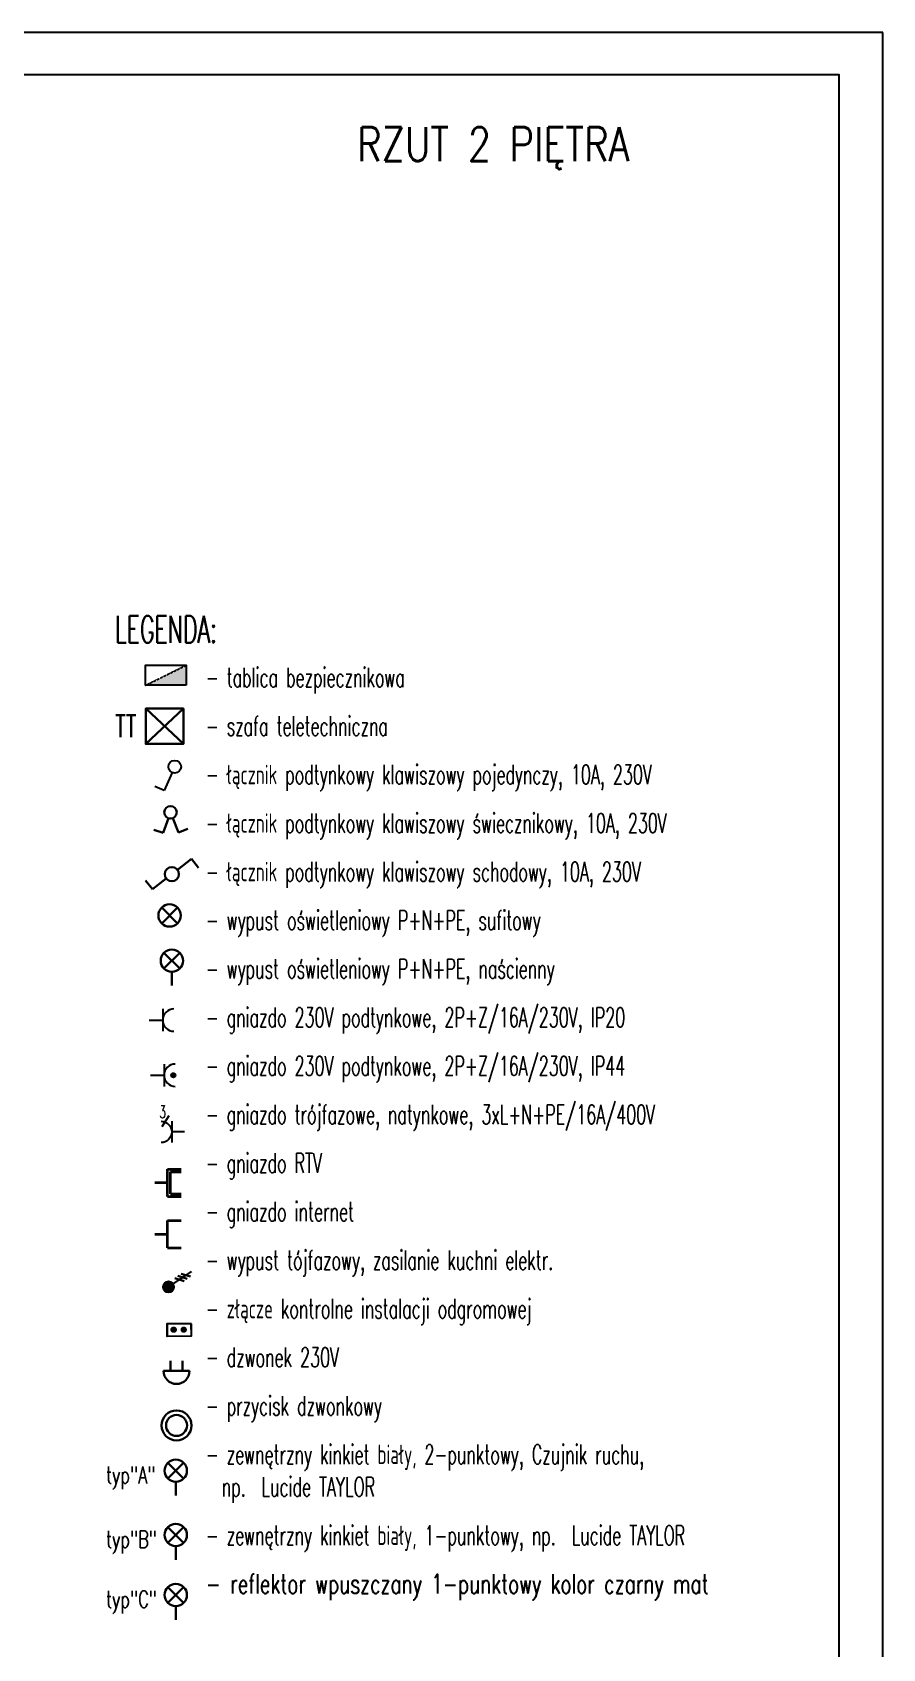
# Model space of a CAD drawing. Header units: millimetres. Extents: x 1780 to 154263, y -7240 to 17216.
# Drawn here: x 77913 to 78915, y 3378 to 5283 of the extents above; entities that cross this region are included whole.
import ezdxf

# ---------------------------------------------------------------- set-up
doc = ezdxf.new("R2010")
doc.units = ezdxf.units.MM
doc.linetypes.add('DASHED2', pattern=[0.375, 0.25, -0.125])
doc.layers.add('60 instalacje elektryka', color=10, linetype='Continuous')
doc.styles.add('OPIS', font='simplex.shx', dxfattribs={"width": 0.7, "height": 4})
doc.styles.add('ROMANS', font='romans.shx', dxfattribs={"height": 0.2})

# ---------------------------------------------------------------- blocks, each defined once
blk = doc.blocks.new('11')
at = {"layer": '60 instalacje elektryka', "lineweight": -3}
for p, q in [((5937.3, 6405.3), (5969.2, 6405.3)), ((5969.2, 6431.9), (5969.2, 6378.7))]:
    blk.add_line(p, q, dxfattribs=at)
blk.add_arc((5995.8, 6405.3), 26.6, 90.005, 269.995, dxfattribs=at)
blk = doc.blocks.new('jednobiegunowy')
at = {"layer": '60 instalacje elektryka'}
for p, q in [((2190.6, 2793.4), (2200, 2802.8)), ((2200, 2802.8), (2204.9, 2798))]:
    blk.add_line(p, q, dxfattribs=at)
blk.add_circle((2187.5, 2790.4), 4.3, dxfattribs=at)
blk = doc.blocks.new('lampa1')
at = {"layer": '60 instalacje elektryka', "lineweight": 30}
for p, q in [((2045.4, 2946.7), (2067.7, 2924.4)), ((2067.7, 2946.7), (2045.4, 2924.4))]:
    blk.add_line(p, q, dxfattribs=at)
blk.add_circle((2056.6, 2935.6), 15.8, dxfattribs=at)
blk = doc.blocks.new('wyl jednbieg')
at = {"layer": '60 instalacje elektryka', "lineweight": 30}
for p, q in [((2059.8, 3882.8), (2066.3, 3897.4)), ((2066.3, 3897.4), (2075.7, 3893.3))]:
    blk.add_line(p, q, dxfattribs=at)
blk.add_circle((2057.2, 3876.9), 6.45, dxfattribs=at)
blk = doc.blocks.new('schodowy')
at = {"rotation": 180}
blk.add_blockref('wyl jednbieg', (4196.7, 7758), dxfattribs=at)
blk.add_blockref('wyl jednbieg', (82.3, 4.2))
blk = doc.blocks.new('dzwonek')
at = {"layer": '60 instalacje elektryka', "lineweight": 30}
for p, q in [((45521.5, 32173.7), (45521.5, 32180.6)), ((45529.6, 32173.7), (45529.6, 32180.6)), ((45516.7, 32173.7), (45534.4, 32173.7))]:
    blk.add_line(p, q, dxfattribs=at)
blk.add_arc((45525.6, 32173.7), 8.85, 180, 0, dxfattribs=at)
blk = doc.blocks.new('wypust 3f')
at = {"layer": '60 instalacje elektryka', "linetype": 'ByBlock'}
h = blk.add_hatch(color=256, dxfattribs=at)
h.dxf.hatch_style = 1
edge = h.paths.add_edge_path()
edge.add_arc((7494504.47, 5568590.24), 2.78, 0, 360)
at = {"layer": '60 instalacje elektryka', "linetype": 'ByBlock', "lineweight": 30}
for p, q in [((7494492.1, 5568582.58), (7494504.47, 5568590.24)), ((7494496.2, 5568587.48), (7494501.03, 5568585.74)), ((7494492.68, 5568585.31), (7494497.51, 5568583.57)), ((7494494.44, 5568586.4), (7494499.27, 5568584.66))]:
    blk.add_line(p, q, dxfattribs=at)
blk.add_circle((7494504.47, 5568590.24), 2.78, dxfattribs=at)
blk = doc.blocks.new('swiecznikowy')
at = {"layer": '60 instalacje elektryka', "lineweight": 30}
for p, q in [((2664.2, 2089), (2665.4, 2098)), ((2678.2, 2087), (2664.2, 2089)), ((2679.1, 2083.1), (2667.3, 2075.4)), ((2667.3, 2075.4), (2672.2, 2067.8))]:
    blk.add_line(p, q, dxfattribs=at)
blk.add_circle((2683.8, 2086.2), 5.68, dxfattribs=at)
blk.add_circle((2683.8, 2086.2), 5.68, dxfattribs=at)
blk = doc.blocks.new('RTV')
at = {"layer": '60 instalacje elektryka', "lineweight": 35}
for p, q in [((3030.9, 2534.7), (3019.1, 2534.7)), ((3030.9, 2534.7), (3030.9, 2511.2)), ((3028.4, 2532.4), (3019.1, 2532.4)), ((3028.4, 2532.4), (3028.4, 2513.6)), ((3030.9, 2523), (3041.8, 2523)), ((3028.4, 2513.6), (3019.1, 2513.6)), ((3030.9, 2511.2), (3019.1, 2511.2))]:
    blk.add_line(p, q, dxfattribs=at)
blk = doc.blocks.new('RJ')
at = {"layer": '60 instalacje elektryka', "lineweight": 35}
for p, q in [((3030.9, 2559.6), (3019.1, 2559.6)), ((3030.9, 2559.6), (3030.9, 2536.1)), ((3030.9, 2547.9), (3041.8, 2547.9)), ((3030.9, 2536.1), (3019.1, 2536.1))]:
    blk.add_line(p, q, dxfattribs=at)
blk = doc.blocks.new('TB1')
at = {"linetype": 'DASHED2'}
blk.add_hatch(color=1, dxfattribs=at).paths.add_polyline_path([(2274.4, 2644.8), (2237.7, 2626.7), (2237.7, 2644.8)])
at = {"color": 1, "linetype": 'DASHED2'}
for p, q in [((2237.7, 2626.7), (2237.7, 2644.8)), ((2237.7, 2644.8), (2274.4, 2644.8)), ((2274.4, 2644.8), (2237.7, 2626.7))]:
    blk.add_line(p, q, dxfattribs=at)
at = {"color": 1}
blk.add_lwpolyline([(2237.7, 2644.8), (2274.4, 2644.8), (2274.4, 2626.7), (2237.7, 2626.7)], close=True, dxfattribs=at)

msp = doc.modelspace()

# ---------------------------------------------------------------- hatches: boundary and pattern name
at = {"layer": '60 instalacje elektryka'}
h = msp.add_hatch(color=256, dxfattribs=at)
h.dxf.hatch_style = 1
edge = h.paths.add_edge_path()
edge.add_arc((78079.4, 4053.8), 2.48, 0, 360)

# ---------------------------------------------------------------- linework, layer by layer
at = {"layer": '60 instalacje elektryka', "lineweight": 30}
for p, q in [((78077.5, 4175.7), (78077.5, 4159.5)), ((78082.2, 3574.6), (78082.2, 3558.4)), ((78082.2, 3498.9), (78082.2, 3482.6)), ((78082.2, 3428.2), (78082.2, 3412))]:
    msp.add_line(p, q, dxfattribs=at)
at = {"layer": '60 instalacje elektryka'}
msp.add_line((78066.3, 3993.5), (78074.6, 4006.2), dxfattribs=at)
for points in [[(78915.3, 5282.9), (74710.7, 5282.9), (74710.7, 2309.7), (78915.3, 2309.7)], [(74802.2, 2359.7), (78864.1, 2359.7), (78864.1, 5232.9), (74802.2, 5232.9)], [(78100.5, 3761), (78071.8, 3760.9), (78071.8, 3746.4), (78100.6, 3746.6)], [(78100.9, 3761), (78072.1, 3760.9), (78072.2, 3746.4), (78100.9, 3746.6)]]:
    msp.add_lwpolyline(points, close=True, dxfattribs=at)
at = {"layer": '60 instalacje elektryka', "lineweight": 30}
msp.add_lwpolyline([(78046.8, 4486), (78091.3, 4486), (78091.3, 4444.3), (78046.8, 4444.3)], close=True, dxfattribs=at)
msp.add_lwpolyline([(78046.8, 4444.3), (78091.3, 4486), (78046.8, 4486), (78091.3, 4444.3)], dxfattribs=at)
at = {"layer": '60 instalacje elektryka', "lineweight": 30, "const_width": 3.7}
for points in [[(78079.6, 3752.1, -1), (78079.5, 3755.8, -1)], [(78079.9, 3752.1, -1), (78079.9, 3755.8, -1)], [(78091.6, 3752.1, -1), (78091.6, 3755.8, -1)]]:
    msp.add_lwpolyline(points, format="xyb", close=True, dxfattribs=at)
at = {"layer": '60 instalacje elektryka'}
msp.add_circle((78079.4, 4053.8), 2.48, dxfattribs=at)
at = {"layer": '60 instalacje elektryka', "lineweight": 30}
for radius in [17.7, 12.4]:
    msp.add_circle((78083.1, 3641.1), radius, dxfattribs=at)

# ---------------------------------------------------------------- block references
for name, p, xscale, yscale, zscale, rotation in [('TB1', (80995.8, 7942.8), 1.296645068759041, 1.296645068759041, 1.296645068759041, 179.9999999999999), ('swiecznikowy', (80066.3, 433.5), 1.296, 1.296, 1.296, 78.99994544918933), ('schodowy', (82906, 7423.5), 1.2987230256, 1.2987230256, 1.2987230256, 151.8417335062657), ('RTV', (82220.6, 7379.9), 1.368576, 1.368576, 1.368576, 180), ('RJ', (82220.6, 7353.3), 1.368576, 1.368576, 1.368576, 180)]:
    msp.add_blockref(name, p, dxfattribs=dict(xscale=xscale, yscale=yscale, zscale=zscale, rotation=rotation))
at = {"xscale": 0.8311827363840003, "yscale": 0.8311827363840003, "zscale": 0.8311827363840003}
for p in [(76365.5, 1802.1), (76368.2, 1748.8), (76372.8, 1147.7), (76372.8, 1072), (76372.8, 1001.3)]:
    msp.add_blockref('lampa1', p, dxfattribs=at)
at = {"layer": '60 instalacje elektryka', "xscale": 1.745483746406403, "yscale": 1.745483746406403, "zscale": 1.745483746406403, "rotation": 201.3064309500116}
msp.add_blockref('jednobiegunowy', (79868.5, 10342.4), dxfattribs=at)
at = {"layer": '60 instalacje elektryka', "lineweight": -3}
for p, xscale, yscale, zscale in [((75097.4, 932.4), 0.497462867725824, 0.497462867725824, 0.497462867725824), ((75099, 867.4), 0.497462867725824, 0.497462867725824, 0.497462867725824), ((80898.5, 959.9), -0.4725897243395328, 0.4725897243395328, 0.4725897243395328)]:
    msp.add_blockref('11', p, dxfattribs=dict(at, xscale=xscale, yscale=yscale, zscale=zscale))
at = {"layer": '60 instalacje elektryka', "linetype": 'ByBlock', "xscale": 2.246400000000001, "yscale": 2.246400000000001, "zscale": 2.246400000000001, "rotation": 182.467504057787}
msp.add_blockref('wypust 3f', (16359559.4, 13226308.2), dxfattribs=at)
at = {"layer": '60 instalacje elektryka', "xscale": 1.728, "yscale": 1.728, "zscale": 1.728}
msp.add_blockref('dzwonek', (-585.1, -51890.9), dxfattribs=at)

# ---------------------------------------------------------------- texts
at = {"layer": '60 instalacje elektryka', "insert": (78296, 5171.1), "char_height": 40, "width": 371.81, "attachment_point": 1, "rotation": 360, "style": 'ROMANS'}
msp.add_mtext('{\\W0.8;RZUT 2 PIĘTRA}', dxfattribs=at)
at = {"layer": '60 instalacje elektryka', "color": 7, "lineweight": -3, "attachment_point": 1, "style": 'OPIS'}
for s, insert, char_height, width in [('{\\W0.6;\\C256;LEGENDA:}', (78010.6, 4595.2), 31.788, 158.699), ('\\pxsm1.5;{\\W0.6;\\C256;- tablica bezpiecznikowa\\P- szafa teletechniczna\\P- łącznik podtynkowy klawiszowy pojedynczy, 10A, 230V \\P- łącznik podtynkowy klawiszowy świecznikowy, 10A, 230V \\P- łącznik podtynkowy klawiszowy schodowy, 10A, 230V\\P- wypust oświetleniowy P+N+PE, sufitowy\\P- wypust oświetleniowy P+N+PE, naścienny\\P- gniazdo 230V podtynkowe, 2P+Z/16A/230V, IP20\\P- gniazdo 230V podtynkowe, 2P+Z/16A/230V, IP44\\P- gniazdo trójfazowe, natynkowe, 3xL+N+PE/16A/400V\\P- gniazdo RTV\\P- gniazdo internet\\P- wypust tójfazowy, zasilanie kuchni elektr.\\P- złącze kontrolne instalacji odgromowej\\P- dzwonek 230V\\P- przycisk dzwonkowy\\P\\psm1;- zewnętrzny kinkiet biały, 2-punktowy, Czujnik ruchu, \\P\\psm1.5;  np.  Lucide TAYLOR\\P- zewnętrzny kinkiet biały, 1-punktowy, np.  Lucide TAYLOR\\P\\W0.7;- reflektor wpuszczany 1-punktowy kolor czarny mat}', (78117.5, 4534.1), 22.887, 692.398)]:
    msp.add_mtext(s, dxfattribs=dict(at, insert=insert, char_height=char_height, width=width))
at = {"layer": '60 instalacje elektryka', "lineweight": 30, "insert": (78010.8, 4478.2), "char_height": 26, "width": 40.857, "attachment_point": 1, "style": 'OPIS'}
msp.add_mtext('\\pxql;TT', dxfattribs=at)
at = {"layer": '60 instalacje elektryka', "color": 7, "lineweight": 30, "insert": (78062.9, 4018.1), "char_height": 15, "width": 39.095, "attachment_point": 1, "style": 'OPIS'}
msp.add_mtext('\\pxql;{\\W0.6;\\C256;3}', dxfattribs=at)
at = {"layer": '60 instalacje elektryka', "lineweight": 15, "char_height": 20, "attachment_point": 1, "style": 'OPIS'}
for s, insert, width in [('\\pxql;typ"A"', (78000.1, 3592.7), 60), ('\\pxql;typ"B"', (78000.1, 3517), 60), ('\\pxql;typ"C"', (78000.1, 3446.3), 66.667)]:
    msp.add_mtext(s, dxfattribs=dict(at, insert=insert, width=width))

doc.saveas('drawing.dxf')
